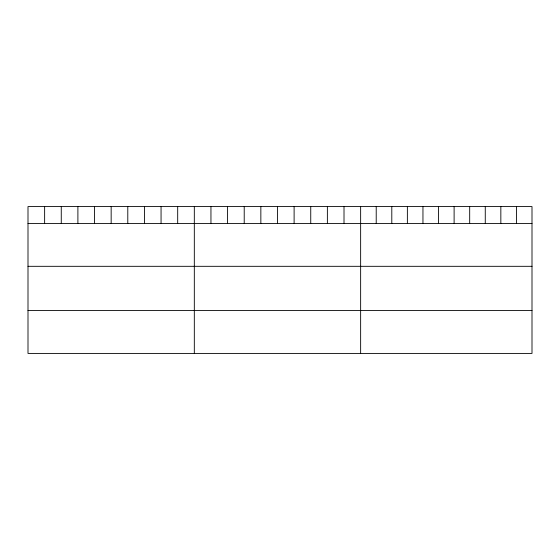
<?xml version="1.0" encoding="UTF-8"?>
<svg xmlns="http://www.w3.org/2000/svg" width="560" height="560" viewBox="0 0 560 560"><rect width="100%" height="100%" fill="white"/><g stroke="black" fill="none" stroke-linecap="round" stroke-linejoin="round"><path stroke-width="0.84" d="M532 266.315L532 206.584L28 206.584L28 353.416L532 353.416L532 266.315L28 266.315M28 223.419L532 223.419M28 310.52L532 310.52M516.425 206.584L516.425 223.419M500.843 206.584L500.843 223.419M485.268 206.584L485.268 223.419M469.686 206.584L469.686 223.419M454.111 206.584L454.111 223.419M438.529 206.584L438.529 223.419M422.954 206.584L422.954 223.419M407.372 206.584L407.372 223.419M391.797 206.584L391.797 223.419M376.215 206.584L376.215 223.419M360.64 206.584L360.64 353.416M344.008 206.584L344.008 223.419M327.376 206.584L327.376 223.419M310.744 206.584L310.744 223.419M294.112 206.584L294.112 223.419M277.48 206.584L277.48 223.419M260.848 206.584L260.848 223.419M244.216 206.584L244.216 223.419M227.584 206.584L227.584 223.419M210.952 206.584L210.952 223.419M194.32 206.584L194.32 353.416M177.688 206.584L177.688 223.419M161.056 206.584L161.056 223.419M144.424 206.584L144.424 223.419M127.792 206.584L127.792 223.419M111.16 206.584L111.16 223.419M94.528 206.584L94.528 223.419M77.896 206.584L77.896 223.419M61.264 206.584L61.264 223.419M44.632 206.584L44.632 223.419"/></g></svg>
